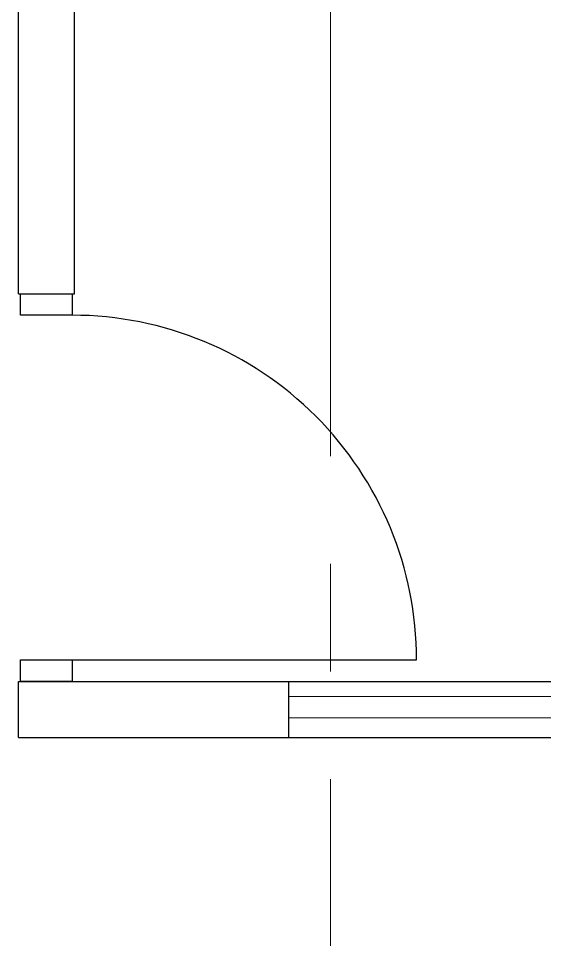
# Model space of a CAD drawing. Header units: metres. Extents: x 319894 to 3389272, y 120 to 6136017.
# Drawn here: x 321319.335 to 321320.558, y 3068026.718 to 3068028.857 of the extents above; entities that cross this region are included whole.
import ezdxf

# ---------------------------------------------------------------- set-up
doc = ezdxf.new("R2010")
doc.units = ezdxf.units.M
doc.header["$MEASUREMENT"] = 0
doc.linetypes.add('CENTER', pattern=[2, 1.25, -0.25, 0.25, -0.25])
doc.linetypes.add('HIDDEN', pattern=[0.375, 0.25, -0.125])
for name, color, linetype, lineweight in [('centerline', 255, 'HIDDEN', 5), ('wall', 4, 'Continuous', 30), ('window-door', 4, 'Continuous', 20)]:
    doc.layers.add(name, color=color, linetype=linetype, lineweight=lineweight)
doc.layers.add('door_cad-block.com', color=7, linetype='Continuous')

# ---------------------------------------------------------------- blocks, each defined once
blk = doc.blocks.new('BGRID')
at = {"layer": 'centerline', "linetype": 'CENTER'}
blk.add_line((322143.3843, 3068091.5451), (322143.3843, 3068053.8854), dxfattribs=at)
blk = doc.blocks.new('*U950')
at = {"color": 0, "linetype": 'ByBlock', "ltscale": 10}
blk.add_lwpolyline([(-50, 0), (-50, 800, 0.414214), (-850, 0)], format="xyb", dxfattribs=at)
at = {"color": 0}
for points in [[(-900, 0), (-850, 0), (-850, -120.6), (-900, -120.6)], [(-50, 0), (0, 0), (0, -120.6), (-50, -120.6)]]:
    blk.add_lwpolyline(points, close=True, dxfattribs=at)

msp = doc.modelspace()

# ---------------------------------------------------------------- linework, layer by layer
at = {"layer": 'wall'}
for p, q in [((321319.3353, 3068028.218), (321319.3353, 3068032.0031)), ((321319.4653, 3068028.218), (321319.4653, 3068032.0031)), ((321319.3353, 3068028.218), (321319.4653, 3068028.218)), ((321319.3353, 3068027.188), (321319.3353, 3068027.318)), ((321319.3353, 3068027.318), (321322.4653, 3068027.318)), ((321319.9638, 3068027.188), (321319.9638, 3068027.318)), ((321319.3353, 3068027.188), (321322.5953, 3068027.188))]:
    msp.add_line(p, q, dxfattribs=at)
at = {"layer": 'window-door'}
for p, q in [((321319.9638, 3068027.283), (321321.9638, 3068027.283)), ((321319.9638, 3068027.233), (321321.9638, 3068027.233))]:
    msp.add_line(p, q, dxfattribs=at)

# ---------------------------------------------------------------- block references
at = {"layer": 'centerline'}
msp.add_blockref('BGRID', (-823.3239, -52.4541), dxfattribs=at)
at = {"layer": 'door_cad-block.com', "xscale": 0.0009999897434434884, "yscale": 0.0009999897434434884, "zscale": 0.0009999897434434884, "rotation": 270}
msp.add_blockref('*U950', (321319.4606, 3068027.318), dxfattribs=at)

doc.saveas('drawing.dxf')
